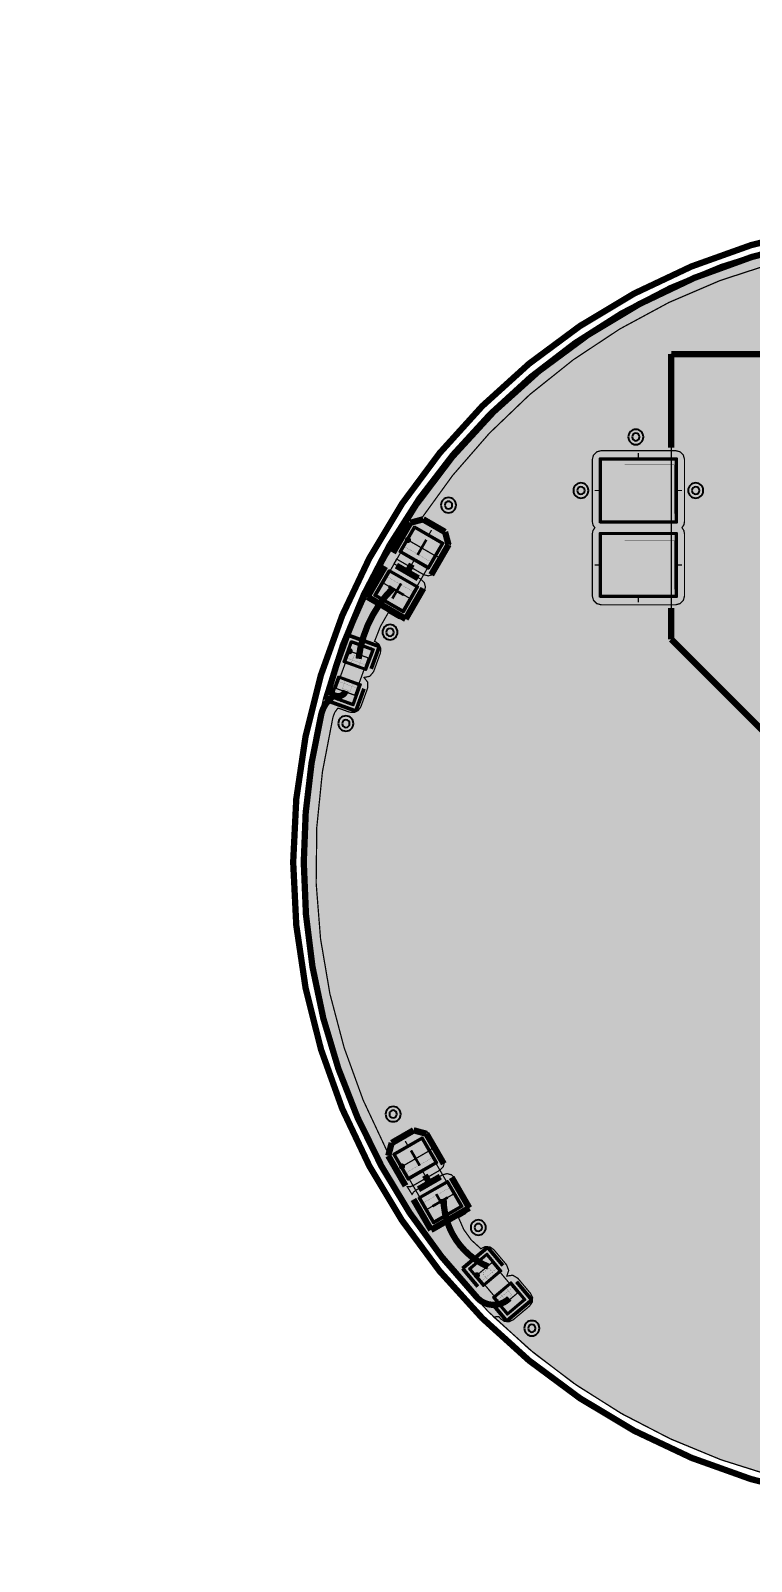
# Model space of a CAD drawing. Header units: millimetres. Extents: x -36.6 to 45.6, y -33 to 33.7.
# Drawn here: x -36.6 to -7.5, y -28.1 to 33.7 of the extents above; entities that cross this region are included whole.
import ezdxf

# ---------------------------------------------------------------- set-up
doc = ezdxf.new("R2010")
doc.units = ezdxf.units.MM
doc.header["$MEASUREMENT"] = 0
for name, color, linetype, true_color in [('Board-Outline-Layer', 7, 'Continuous', 0xff00ff), ('Bottom-Layer', 7, 'Continuous', 0x0000ff), ('Component-Marking-Layer', 7, 'Continuous', 0x66ffcc), ('Component-Shape-Layer', 7, 'Continuous', 0x00cccc), ('Document-Layer', 7, 'Continuous', 0xffffff), ('Hole-Layer', 7, 'Continuous', 0x222222), ('Multi-Layer', 7, 'Continuous', 0xc0c0c0), ('Pin-Soldering-Layer', 7, 'Continuous', 0xcc9999), ('Top-Layer', 7, 'Continuous', 0xff0000), ('Top-Paste-Mask-Layer', 7, 'Continuous', 0x808080), ('Top-Silkscreen-Layer', 7, 'Continuous', 0xffcc00), ('Top-Solder-Mask-Layer', 7, 'Continuous', 0x800080)]:
    doc.layers.add(name, color=color, linetype=linetype, true_color=true_color)

msp = doc.modelspace()

# ---------------------------------------------------------------- hatches: boundary and pattern name
at = {"layer": 'Bottom-Layer'}
msp.add_hatch(color=256, dxfattribs=at).paths.add_polyline_path([(-25.642, 0.127), (-25.544, 2.362), (-25.252, 4.58), (-24.768, 6.764), (-24.096, 8.897), (-23.239, 10.964), (-22.207, 12.948), (-21.005, 14.835), (-19.643, 16.609), (-18.132, 18.259), (-16.482, 19.77), (-14.708, 21.132), (-12.821, 22.334), (-10.837, 23.366), (-8.77, 24.223), (-6.637, 24.895), (-4.453, 25.379), (-2.235, 25.671), (0, 25.769), (2.235, 25.671), (4.453, 25.379), (6.637, 24.895), (8.77, 24.223), (10.837, 23.366), (12.821, 22.334), (14.708, 21.132), (16.482, 19.77), (18.132, 18.259), (19.643, 16.609), (21.005, 14.835), (22.207, 12.948), (23.239, 10.964), (24.096, 8.897), (24.768, 6.764), (25.252, 4.58), (25.544, 2.362), (25.642, 0.127), (25.544, -2.108), (25.252, -4.326), (24.768, -6.51), (24.096, -8.643), (23.239, -10.71), (22.207, -12.694), (21.005, -14.581), (19.643, -16.355), (18.132, -18.005), (16.482, -19.516), (14.708, -20.878), (12.821, -22.08), (10.837, -23.112), (8.77, -23.969), (6.637, -24.641), (4.453, -25.125), (2.235, -25.417), (0, -25.515), (-2.235, -25.417), (-4.453, -25.125), (-6.637, -24.641), (-8.77, -23.969), (-10.837, -23.112), (-12.821, -22.08), (-14.708, -20.878), (-16.482, -19.516), (-18.132, -18.005), (-19.643, -16.355), (-21.005, -14.581), (-22.207, -12.694), (-23.239, -10.71), (-24.096, -8.643), (-24.768, -6.51), (-25.252, -4.326), (-25.544, -2.108)])
at = {"layer": 'Component-Marking-Layer'}
for points in [[(-21.437, 13.117, 1), (-21.318, 13.117, 1)], [(-21.437, 13.117, 1), (-21.318, 13.117, 1)], [(-23.784, 8.636, 1), (-23.664, 8.636, 1)], [(-23.784, 8.636, 1), (-23.664, 8.636, 1)], [(-21.675, -12.147, 1), (-21.556, -12.147, 1)], [(-21.675, -12.147, 1), (-21.556, -12.147, 1)], [(-18.661, -16.535, 1), (-18.541, -16.535, 1)], [(-18.661, -16.535, 1), (-18.541, -16.535, 1)]]:
    msp.add_hatch(color=256, dxfattribs=at).paths.add_polyline_path(points)
at = {"layer": 'Document-Layer'}
for points in [[(-20.68, 13.149), (-20.593, 13.099), (-20.943, 12.493), (-21.03, 12.543)], [(-20.68, 13.149), (-20.593, 13.099), (-20.943, 12.493), (-21.03, 12.543)], [(-22.175, 11.206), (-22.125, 11.293), (-21.519, 10.943), (-21.569, 10.856)], [(-22.175, 11.206), (-22.125, 11.293), (-21.519, 10.943), (-21.569, 10.856)], [(-21.696, 11.389), (-21.609, 11.339), (-21.959, 10.733), (-22.046, 10.783)], [(-21.696, 11.389), (-21.609, 11.339), (-21.959, 10.733), (-22.046, 10.783)], [(-21.295, -11.526), (-21.208, -11.476), (-20.858, -12.083), (-20.945, -12.133)], [(-21.295, -11.526), (-21.208, -11.476), (-20.858, -12.083), (-20.945, -12.133)], [(-20.36, -13.792), (-20.41, -13.706), (-19.804, -13.356), (-19.754, -13.442)], [(-20.36, -13.792), (-20.41, -13.706), (-19.804, -13.356), (-19.754, -13.442)], [(-20.279, -13.286), (-20.192, -13.236), (-19.842, -13.842), (-19.929, -13.892)], [(-20.279, -13.286), (-20.192, -13.236), (-19.842, -13.842), (-19.929, -13.892)]]:
    msp.add_hatch(color=256, dxfattribs=at).paths.add_polyline_path(points)
at = {"layer": 'Pin-Soldering-Layer'}
for points in [[(-10.646, 14.177), (-12.646, 14.177), (-12.646, 16.147), (-10.646, 16.147)], [(-10.646, 14.177), (-12.646, 14.177), (-12.646, 16.147), (-10.646, 16.147)], [(-20.295, 12.492), (-20.445, 12.232), (-21.527, 12.857), (-21.377, 13.117)], [(-20.295, 12.492), (-20.445, 12.232), (-21.527, 12.857), (-21.377, 13.117)], [(-10.646, 11.127), (-12.646, 11.127), (-12.646, 13.097), (-10.646, 13.097)], [(-10.646, 11.127), (-12.646, 11.127), (-12.646, 13.097), (-10.646, 13.097)], [(-21.145, 11.019), (-21.295, 10.76), (-22.377, 11.385), (-22.227, 11.644)], [(-21.145, 11.019), (-21.295, 10.76), (-22.377, 11.385), (-22.227, 11.644)], [(-23.724, 8.636), (-22.973, 8.362), (-23.075, 8.08), (-23.827, 8.354)], [(-23.724, 8.636), (-22.973, 8.362), (-23.075, 8.08), (-23.827, 8.354)], [(-24.272, 7.132), (-23.52, 6.858), (-23.417, 7.14), (-24.169, 7.414)], [(-24.272, 7.132), (-23.52, 6.858), (-23.417, 7.14), (-24.169, 7.414)], [(-20.533, -11.522), (-20.383, -11.781), (-21.465, -12.406), (-21.615, -12.147)], [(-20.533, -11.522), (-20.383, -11.781), (-21.465, -12.406), (-21.615, -12.147)], [(-19.683, -12.994), (-19.533, -13.254), (-20.615, -13.879), (-20.765, -13.619)], [(-19.683, -12.994), (-19.533, -13.254), (-20.615, -13.879), (-20.765, -13.619)], [(-18.601, -16.535), (-17.988, -16.021), (-17.795, -16.251), (-18.408, -16.765)], [(-18.601, -16.535), (-17.988, -16.021), (-17.795, -16.251), (-18.408, -16.765)], [(-17.572, -17.761), (-16.959, -17.247), (-17.152, -17.017), (-17.765, -17.531)], [(-17.572, -17.761), (-16.959, -17.247), (-17.152, -17.017), (-17.765, -17.531)]]:
    msp.add_hatch(color=256, dxfattribs=at).paths.add_polyline_path(points)
at = {"layer": 'Top-Layer'}
for points in [[(2.839, -25.357), (0.948, -25.497), (-0.948, -25.497), (-2.839, -25.357), (-2.695, -25.225), (-2.642, -25.037), (-2.642, -24.337), (-2.69, -24.158), (-2.821, -24.027), (-3, -23.979), (-4.2, -23.979), (-4.379, -24.027), (-4.51, -24.158), (-4.558, -24.337), (-4.558, -25.037), (-4.556, -25.073), (-4.551, -25.108), (-6.679, -24.63), (-8.758, -23.973), (-10.775, -23.141), (-12.713, -22.142), (-14.559, -20.981), (-16.3, -19.667), (-17.923, -18.21), (-17.82, -18.206), (-17.718, -18.195), (-17.642, -18.285), (-17.49, -18.391), (-17.305, -18.407), (-17.137, -18.329), (-16.475, -17.774), (-16.369, -17.622), (-16.353, -17.437), (-16.431, -17.269), (-16.95, -16.651), (-17.155, -16.53), (-17.391, -16.565), (-17.316, -16.338), (-17.4, -16.115), (-17.918, -15.497), (-18.07, -15.391), (-18.255, -15.375), (-18.423, -15.453), (-18.434, -15.463), (-18.822, -15.111), (-19.127, -14.687), (-19.337, -14.208), (-19.071, -14.054), (-18.94, -13.923), (-18.892, -13.744), (-18.94, -13.565), (-19.49, -12.612), (-19.621, -12.481), (-19.8, -12.433), (-19.979, -12.481), (-21.061, -13.106), (-21.149, -13.177), (-21.21, -13.272), (-21.307, -13.118), (-21.402, -12.963), (-21.282, -12.961), (-21.169, -12.919), (-20.087, -12.294), (-19.956, -12.163), (-19.908, -11.984), (-19.956, -11.805), (-20.506, -10.852), (-20.637, -10.721), (-20.816, -10.673), (-20.995, -10.721), (-22.077, -11.346), (-22.164, -11.417), (-22.225, -11.51), (-23.179, -9.472), (-23.946, -7.357), (-24.52, -5.182), (-24.897, -2.964), (-25.074, -0.721), (-25.049, 1.529), (-24.822, 3.768), (-24.396, 5.977), (-24.323, 6.167), (-24.204, 6.332), (-24.185, 6.332), (-24.165, 6.333), (-23.734, 6.176), (-23.549, 6.16), (-23.381, 6.238), (-23.275, 6.39), (-22.999, 7.148), (-22.997, 7.386), (-23.145, 7.573), (-22.912, 7.622), (-22.76, 7.806), (-22.484, 8.564), (-22.468, 8.748), (-22.546, 8.916), (-22.698, 9.023), (-22.72, 9.031), (-22.484, 9.633), (-22.163, 10.194), (-21.757, 9.959), (-21.578, 9.911), (-21.399, 9.959), (-21.268, 10.09), (-20.718, 11.043), (-20.67, 11.222), (-20.718, 11.401), (-20.849, 11.532), (-21.931, 12.157), (-21.934, 12.159), (-21.937, 12.161), (-21.925, 12.183), (-21.913, 12.205), (-21.873, 12.277), (-21.833, 12.35), (-21.828, 12.347), (-21.823, 12.344), (-20.741, 11.719), (-20.562, 11.671), (-20.383, 11.719), (-20.252, 11.85), (-19.702, 12.803), (-19.654, 12.982), (-19.702, 13.161), (-19.833, 13.292), (-20.89, 13.903), (-19.572, 15.724), (-18.095, 17.421), (-16.472, 18.978), (-14.716, 20.383), (-12.841, 21.625), (-10.862, 22.694), (-8.795, 23.581), (-6.657, 24.279), (-4.465, 24.783), (-2.237, 25.088), (0.01, 25.192), (2.257, 25.094), (4.486, 24.796), (6.5, 24.346), (8.471, 23.733), (10.384, 22.959), (12.227, 22.029), (13.987, 20.951), (15.652, 19.732), (17.211, 18.38), (18.654, 16.903), (19.937, 15.356), (21.092, 13.711), (21.001, 13.698), (20.915, 13.663), (19.833, 13.038), (19.702, 12.907), (19.654, 12.728), (19.702, 12.549), (20.252, 11.596), (20.383, 11.465), (20.562, 11.417), (20.741, 11.465), (21.823, 12.09), (21.907, 12.157), (21.967, 12.245), (22.048, 12.098), (22.127, 11.951), (22.026, 11.941), (21.931, 11.903), (20.849, 11.278), (20.718, 11.147), (20.67, 10.968), (20.718, 10.789), (21.268, 9.836), (21.399, 9.705), (21.578, 9.657), (21.757, 9.705), (22.342, 10.043), (22.696, 9.502), (22.921, 8.896), (22.571, 8.769), (22.419, 8.662), (22.341, 8.494), (22.357, 8.31), (22.633, 7.552), (22.785, 7.368), (23.018, 7.319), (22.87, 7.132), (22.872, 6.894), (23.148, 6.136), (23.254, 5.984), (23.422, 5.906), (23.607, 5.922), (24.265, 6.161), (24.563, 5.038), (24.802, 3.901), (25.011, 2.094), (25.087, 0.276), (25.032, -1.542), (24.846, -3.352), (24.528, -5.143), (24.082, -6.906), (23.719, -7.937), (23.305, -8.949), (22.725, -10.23), (22.113, -11.497), (22.096, -11.484), (22.077, -11.473), (20.995, -10.848), (20.816, -10.8), (20.637, -10.848), (20.506, -10.979), (19.956, -11.932), (19.908, -12.111), (19.956, -12.29), (20.087, -12.421), (21.169, -13.046), (21.227, -13.073), (21.288, -13.089), (21.224, -13.203), (21.159, -13.316), (21.114, -13.27), (21.061, -13.233), (19.979, -12.608), (19.8, -12.56), (19.621, -12.608), (19.489, -12.739), (18.939, -13.692), (18.892, -13.871), (18.939, -14.05), (19.071, -14.181), (19.446, -14.397), (19.224, -14.752), (18.979, -15.092), (18.804, -14.945), (18.636, -14.867), (18.451, -14.883), (18.299, -14.989), (17.781, -15.607), (17.697, -15.83), (17.772, -16.057), (17.536, -16.022), (17.331, -16.143), (16.894, -16.664), (14.173, -17.292), (11.425, -17.79), (8.656, -18.158), (5.873, -18.394), (3.083, -18.498), (3.027, -18.379), (2.932, -18.288), (3.051, -18.159), (3.094, -17.988), (3.094, -17.188), (3.046, -17.009), (2.915, -16.878), (2.736, -16.83), (1.836, -16.83), (1.657, -16.878), (1.526, -17.009), (1.478, -17.188), (1.478, -17.988), (1.521, -18.159), (1.64, -18.288), (1.521, -18.417), (1.478, -18.588), (1.478, -19.388), (1.559, -19.615), (1.765, -19.739), (1.765, -20.218), (1.638, -20.349), (1.592, -20.525), (1.592, -22.049), (1.64, -22.228), (1.771, -22.359), (1.95, -22.407), (2.55, -22.407), (2.596, -22.404), (2.642, -22.395), (2.642, -22.737), (2.69, -22.916), (2.821, -23.047), (3, -23.095), (4.2, -23.095), (4.379, -23.047), (4.51, -22.916), (4.558, -22.737), (4.558, -22.037), (4.51, -21.858), (4.379, -21.727), (4.2, -21.679), (3, -21.679), (2.954, -21.682), (2.908, -21.691), (2.908, -20.525), (2.862, -20.349), (2.736, -20.219), (2.736, -19.746), (2.959, -19.668), (3.085, -19.468), (5.944, -19.361), (8.794, -19.119), (11.63, -18.74), (14.444, -18.226), (17.23, -17.579), (17.518, -17.821), (17.686, -17.899), (17.871, -17.883), (18.023, -17.777), (18.36, -17.375), (18.625, -17.308), (18.884, -17.22), (17.415, -18.694), (15.832, -20.044), (14.144, -21.261), (12.363, -22.338), (10.501, -23.266), (8.57, -24.04), (6.582, -24.656), (4.551, -25.108), (4.556, -25.073), (4.558, -25.037), (4.558, -24.337), (4.51, -24.158), (4.379, -24.027), (4.2, -23.979), (3, -23.979), (2.821, -24.027), (2.69, -24.158), (2.642, -24.337), (2.642, -25.037), (2.695, -25.225)], [(-13.947, 13.362), (-13.947, 10.862), (-13.899, 10.683), (-13.768, 10.552), (-13.589, 10.504), (-10.589, 10.504), (-10.41, 10.552), (-10.279, 10.683), (-10.231, 10.862), (-10.231, 13.362), (-10.257, 13.497), (-10.333, 13.612), (-10.257, 13.727), (-10.231, 13.862), (-10.231, 16.362), (-10.279, 16.541), (-10.41, 16.672), (-10.589, 16.72), (-13.589, 16.72), (-13.768, 16.672), (-13.899, 16.541), (-13.947, 16.362), (-13.947, 13.862), (-13.921, 13.727), (-13.845, 13.612), (-13.921, 13.497)], [(-13.589, 13.862), (-13.589, 16.362), (-10.589, 16.362), (-10.589, 13.862)], [(-21.094, 13.607), (-20.012, 12.982), (-20.562, 12.029), (-21.644, 12.654)], [(-13.589, 10.862), (-13.589, 13.362), (-10.589, 13.362), (-10.589, 10.862)], [(-22.11, 11.847), (-21.028, 11.222), (-21.578, 10.269), (-22.66, 10.894)], [(-23.632, 8.982), (-22.821, 8.686), (-23.096, 7.928), (-23.908, 8.224)], [(-24.148, 7.566), (-23.336, 7.27), (-23.612, 6.512), (-24.424, 6.808)], [(-21.898, -11.656), (-20.816, -11.031), (-20.266, -11.984), (-21.348, -12.609)], [(-20.882, -13.416), (-19.8, -12.791), (-19.25, -13.744), (-20.332, -14.369)], [(-18.854, -16.283), (-18.193, -15.727), (-17.674, -16.345), (-18.336, -16.901)], [(-17.886, -17.437), (-17.224, -16.882), (-16.706, -17.499), (-17.368, -18.055)]]:
    msp.add_hatch(color=256, dxfattribs=at).paths.add_polyline_path(points)
at = {"layer": 'Top-Paste-Mask-Layer'}
for points in [[(-21.094, 13.607), (-20.012, 12.982), (-20.562, 12.029), (-21.644, 12.654)], [(-22.11, 11.847), (-21.028, 11.222), (-21.578, 10.269), (-22.66, 10.894)], [(-23.636, 9.024), (-23.91, 8.272), (-23.88, 8.208), (-23.666, 8.13), (-23.539, 8.478), (-23.229, 8.365), (-23.356, 8.017), (-23.128, 7.934), (-23.064, 7.964), (-22.79, 8.716), (-22.82, 8.78), (-23.572, 9.054)], [(-23.636, 9.024), (-23.91, 8.272), (-23.88, 8.208), (-23.666, 8.13), (-23.539, 8.478), (-23.229, 8.365), (-23.356, 8.017), (-23.128, 7.934), (-23.064, 7.964), (-22.79, 8.716), (-22.82, 8.78), (-23.572, 9.054)], [(-23.608, 6.47), (-23.334, 7.222), (-23.364, 7.286), (-23.578, 7.364), (-23.705, 7.016), (-24.015, 7.129), (-23.889, 7.477), (-24.116, 7.56), (-24.18, 7.53), (-24.454, 6.778), (-24.424, 6.714), (-23.672, 6.44)], [(-23.608, 6.47), (-23.334, 7.222), (-23.364, 7.286), (-23.578, 7.364), (-23.705, 7.016), (-24.015, 7.129), (-23.889, 7.477), (-24.116, 7.56), (-24.18, 7.53), (-24.454, 6.778), (-24.424, 6.714), (-23.672, 6.44)], [(-21.898, -11.656), (-20.816, -11.031), (-20.266, -11.984), (-21.348, -12.609)], [(-20.882, -13.416), (-19.8, -12.791), (-19.25, -13.744), (-20.332, -14.369)], [(-18.893, -16.265), (-18.379, -16.878), (-18.308, -16.884), (-18.134, -16.737), (-18.371, -16.454), (-18.119, -16.242), (-17.881, -16.525), (-17.695, -16.37), (-17.689, -16.299), (-18.203, -15.686), (-18.274, -15.68), (-18.887, -16.194)], [(-18.893, -16.265), (-18.379, -16.878), (-18.308, -16.884), (-18.134, -16.737), (-18.371, -16.454), (-18.119, -16.242), (-17.881, -16.525), (-17.695, -16.37), (-17.689, -16.299), (-18.203, -15.686), (-18.274, -15.68), (-18.887, -16.194)], [(-16.667, -17.517), (-17.181, -16.904), (-17.252, -16.898), (-17.427, -17.045), (-17.189, -17.328), (-17.441, -17.54), (-17.679, -17.257), (-17.865, -17.412), (-17.871, -17.483), (-17.357, -18.096), (-17.286, -18.102), (-16.673, -17.588)], [(-16.667, -17.517), (-17.181, -16.904), (-17.252, -16.898), (-17.427, -17.045), (-17.189, -17.328), (-17.441, -17.54), (-17.679, -17.257), (-17.865, -17.412), (-17.871, -17.483), (-17.357, -18.096), (-17.286, -18.102), (-16.673, -17.588)]]:
    msp.add_hatch(color=256, dxfattribs=at).paths.add_polyline_path(points)
at = {"layer": 'Top-Solder-Mask-Layer'}
for points in [[(-13.639, 13.812), (-13.639, 16.412), (-10.539, 16.412), (-10.539, 13.812)], [(-21.113, 13.676), (-19.942, 13), (-20.543, 11.96), (-21.714, 12.636)], [(-13.639, 10.812), (-13.639, 13.412), (-10.539, 13.412), (-10.539, 10.812)], [(-22.129, 11.916), (-20.958, 11.241), (-21.559, 10.2), (-22.73, 10.876)], [(-23.663, 9.047), (-22.755, 8.716), (-23.066, 7.863), (-23.973, 8.193)], [(-24.178, 7.631), (-23.271, 7.301), (-23.581, 6.447), (-24.489, 6.778)], [(-21.968, -11.638), (-20.797, -10.962), (-20.196, -12.003), (-21.367, -12.678)], [(-20.952, -13.398), (-19.781, -12.722), (-19.18, -13.762), (-20.351, -14.438)], [(-18.926, -16.276), (-18.186, -15.656), (-17.603, -16.351), (-18.342, -16.972)], [(-17.957, -17.431), (-17.218, -16.81), (-16.634, -17.506), (-17.374, -18.126)]]:
    msp.add_hatch(color=256, dxfattribs=at).paths.add_polyline_path(points)

# ---------------------------------------------------------------- linework, layer by layer
at = {"layer": 'Board-Outline-Layer', "const_width": 0.254}
msp.add_lwpolyline([(-26, 0.127, 1), (26, 0.127, 1)], format="xyb", close=True, dxfattribs=at)
at = {"layer": 'Bottom-Layer', "const_width": 0.00508}
msp.add_lwpolyline([(-36.576, -27.178), (-36.576, 33.655), (34.925, 33.655), (34.925, -27.178)], close=True, dxfattribs=at)
at = {"layer": 'Bottom-Layer', "const_width": 0.0508}
msp.add_lwpolyline([(-6.637, -24.641), (-8.77, -23.969), (-10.837, -23.112), (-12.821, -22.08), (-14.708, -20.878), (-16.482, -19.516), (-18.132, -18.005), (-19.643, -16.355), (-21.005, -14.581), (-22.207, -12.694), (-23.239, -10.71), (-24.096, -8.643), (-24.768, -6.51), (-25.252, -4.326), (-25.544, -2.108), (-25.642, 0.127), (-25.544, 2.362), (-25.252, 4.58), (-24.768, 6.764), (-24.096, 8.897), (-23.239, 10.964), (-22.207, 12.948), (-21.005, 14.835), (-19.643, 16.609), (-18.132, 18.259), (-16.482, 19.77), (-14.708, 21.132), (-12.821, 22.334), (-10.837, 23.366), (-8.77, 24.223), (-6.637, 24.895)], dxfattribs=at)
at = {"layer": 'Component-Marking-Layer', "const_width": 0.129}
for points in [[(-21.437, 13.117, 1), (-21.318, 13.117), (-21.318, 13.117, 1), (-21.437, 13.117)], [(-21.437, 13.117, 1), (-21.318, 13.117), (-21.318, 13.117, 1), (-21.437, 13.117)], [(-23.784, 8.636, 1), (-23.664, 8.636), (-23.664, 8.636, 1), (-23.784, 8.636)], [(-23.784, 8.636, 1), (-23.664, 8.636), (-23.664, 8.636, 1), (-23.784, 8.636)], [(-21.675, -12.147, 1), (-21.556, -12.147), (-21.556, -12.147, 1), (-21.675, -12.147)], [(-21.675, -12.147, 1), (-21.556, -12.147), (-21.556, -12.147, 1), (-21.675, -12.147)], [(-18.661, -16.535, 1), (-18.541, -16.535), (-18.541, -16.535, 1), (-18.661, -16.535)], [(-18.661, -16.535, 1), (-18.541, -16.535), (-18.541, -16.535, 1), (-18.661, -16.535)]]:
    msp.add_lwpolyline(points, format="xyb", dxfattribs=at)
at = {"layer": 'Component-Shape-Layer', "const_width": 0.0508}
for points in [[(-10.764, 9.112), (-10.764, 20.612), (10.586, 20.612), (10.586, 9.112), (6.911, 5.312), (-7.089, 5.312)], [(-10.764, 9.112), (-10.764, 20.612), (10.586, 20.612), (10.586, 9.112), (6.911, 5.312), (-7.089, 5.312)], [(-21.377, 13.117), (-20.295, 12.492), (-21.295, 10.76), (-22.377, 11.385)], [(-21.377, 13.117), (-20.295, 12.492), (-21.295, 10.76), (-22.377, 11.385)], [(-23.724, 8.636), (-22.973, 8.362), (-23.52, 6.858), (-24.272, 7.132)], [(-23.724, 8.636), (-22.973, 8.362), (-23.52, 6.858), (-24.272, 7.132)], [(-21.615, -12.147), (-20.533, -11.522), (-19.533, -13.254), (-20.615, -13.879)], [(-21.615, -12.147), (-20.533, -11.522), (-19.533, -13.254), (-20.615, -13.879)], [(-18.601, -16.535), (-17.988, -16.021), (-16.959, -17.247), (-17.572, -17.761)], [(-18.601, -16.535), (-17.988, -16.021), (-16.959, -17.247), (-17.572, -17.761)]]:
    msp.add_lwpolyline(points, close=True, dxfattribs=at)
at = {"layer": 'Document-Layer', "const_width": 0.00508}
for points in [[(-20.68, 13.149), (-20.593, 13.099), (-20.943, 12.493), (-21.03, 12.543)], [(-20.68, 13.149), (-20.593, 13.099), (-20.943, 12.493), (-21.03, 12.543)], [(-22.175, 11.206), (-22.125, 11.293), (-21.519, 10.943), (-21.569, 10.856)], [(-22.175, 11.206), (-22.125, 11.293), (-21.519, 10.943), (-21.569, 10.856)], [(-21.696, 11.389), (-21.609, 11.339), (-21.959, 10.733), (-22.046, 10.783)], [(-21.696, 11.389), (-21.609, 11.339), (-21.959, 10.733), (-22.046, 10.783)], [(-21.295, -11.526), (-21.208, -11.476), (-20.858, -12.083), (-20.945, -12.133)], [(-21.295, -11.526), (-21.208, -11.476), (-20.858, -12.083), (-20.945, -12.133)], [(-20.36, -13.792), (-20.41, -13.706), (-19.804, -13.356), (-19.754, -13.442)], [(-20.36, -13.792), (-20.41, -13.706), (-19.804, -13.356), (-19.754, -13.442)], [(-20.279, -13.286), (-20.192, -13.236), (-19.842, -13.842), (-19.929, -13.892)], [(-20.279, -13.286), (-20.192, -13.236), (-19.842, -13.842), (-19.929, -13.892)]]:
    msp.add_lwpolyline(points, close=True, dxfattribs=at)
at = {"layer": 'Hole-Layer'}
for points in [[(-12.345, 17.272, 1), (-12.04, 17.272), (-12.04, 17.272, 1), (-12.345, 17.272)], [(-14.559, 15.113, 1), (-14.254, 15.113), (-14.254, 15.113, 1), (-14.559, 15.113)], [(-9.932, 15.113, 1), (-9.627, 15.113), (-9.627, 15.113, 1), (-9.932, 15.113)]]:
    msp.add_lwpolyline(points, format="xyb", dxfattribs=at)
for points in [[(-19.893, 14.523, 1), (-19.588, 14.523, 1)], [(-22.251, 9.398, 1), (-21.946, 9.398, 1)], [(-24.029, 5.715, 1), (-23.724, 5.715, 1)], [(-22.124, -10.033, 1), (-21.819, -10.033, 1)], [(-18.695, -14.605, 1), (-18.39, -14.605, 1)], [(-16.536, -18.669, 1), (-16.231, -18.669, 1)]]:
    msp.add_lwpolyline(points, format="xyb", close=True, dxfattribs=at)
at = {"layer": 'Multi-Layer'}
for points in [[(-12.497, 17.272, 1), (-11.887, 17.272), (-11.887, 17.272, 1), (-12.497, 17.272)], [(-20.046, 14.523, 1), (-19.436, 14.523), (-19.436, 14.523, 1), (-20.046, 14.523)], [(-14.711, 15.113, 1), (-14.101, 15.113), (-14.101, 15.113, 1), (-14.711, 15.113)], [(-10.084, 15.113, 1), (-9.474, 15.113), (-9.474, 15.113, 1), (-10.084, 15.113)], [(-22.403, 9.398, 1), (-21.793, 9.398), (-21.793, 9.398, 1), (-22.403, 9.398)], [(-24.181, 5.715, 1), (-23.571, 5.715), (-23.571, 5.715, 1), (-24.181, 5.715)], [(-22.276, -10.033, 1), (-21.666, -10.033), (-21.666, -10.033, 1), (-22.276, -10.033)], [(-18.847, -14.605, 1), (-18.237, -14.605), (-18.237, -14.605, 1), (-18.847, -14.605)], [(-16.688, -18.669, 1), (-16.078, -18.669), (-16.078, -18.669, 1), (-16.688, -18.669)]]:
    msp.add_lwpolyline(points, format="xyb", dxfattribs=at)
at = {"layer": 'Pin-Soldering-Layer', "const_width": 0.00508}
for points in [[(-10.646, 14.177), (-12.646, 14.177), (-12.646, 16.147), (-10.646, 16.147)], [(-10.646, 14.177), (-12.646, 14.177), (-12.646, 16.147), (-10.646, 16.147)], [(-20.295, 12.492), (-20.445, 12.232), (-21.527, 12.857), (-21.377, 13.117)], [(-20.295, 12.492), (-20.445, 12.232), (-21.527, 12.857), (-21.377, 13.117)], [(-10.646, 11.127), (-12.646, 11.127), (-12.646, 13.097), (-10.646, 13.097)], [(-10.646, 11.127), (-12.646, 11.127), (-12.646, 13.097), (-10.646, 13.097)], [(-21.145, 11.019), (-21.295, 10.76), (-22.377, 11.385), (-22.227, 11.644)], [(-21.145, 11.019), (-21.295, 10.76), (-22.377, 11.385), (-22.227, 11.644)], [(-23.724, 8.636), (-22.973, 8.362), (-23.075, 8.08), (-23.827, 8.354)], [(-23.724, 8.636), (-22.973, 8.362), (-23.075, 8.08), (-23.827, 8.354)], [(-24.272, 7.132), (-23.52, 6.858), (-23.417, 7.14), (-24.169, 7.414)], [(-24.272, 7.132), (-23.52, 6.858), (-23.417, 7.14), (-24.169, 7.414)], [(-20.533, -11.522), (-20.383, -11.781), (-21.465, -12.406), (-21.615, -12.147)], [(-20.533, -11.522), (-20.383, -11.781), (-21.465, -12.406), (-21.615, -12.147)], [(-19.683, -12.994), (-19.533, -13.254), (-20.615, -13.879), (-20.765, -13.619)], [(-19.683, -12.994), (-19.533, -13.254), (-20.615, -13.879), (-20.765, -13.619)], [(-18.601, -16.535), (-17.988, -16.021), (-17.795, -16.251), (-18.408, -16.765)], [(-18.601, -16.535), (-17.988, -16.021), (-17.795, -16.251), (-18.408, -16.765)], [(-17.572, -17.761), (-16.959, -17.247), (-17.152, -17.017), (-17.765, -17.531)], [(-17.572, -17.761), (-16.959, -17.247), (-17.152, -17.017), (-17.765, -17.531)]]:
    msp.add_lwpolyline(points, close=True, dxfattribs=at)
at = {"layer": 'Top-Layer'}
for points, const_width in [([(-29.972, -28.067), (-29.972, 30.226), (34.417, 30.226), (34.417, -28.067)], 0.00508), ([(-13.947, 13.362), (-13.947, 10.862), (-13.899, 10.683), (-13.768, 10.552), (-13.589, 10.504), (-10.589, 10.504), (-10.41, 10.552), (-10.279, 10.683), (-10.231, 10.862), (-10.231, 13.362), (-10.257, 13.497), (-10.333, 13.612), (-10.257, 13.727), (-10.231, 13.862), (-10.231, 16.362), (-10.279, 16.541), (-10.41, 16.672), (-10.589, 16.72), (-13.589, 16.72), (-13.768, 16.672), (-13.899, 16.541), (-13.947, 16.362), (-13.947, 13.862), (-13.921, 13.727), (-13.845, 13.612), (-13.921, 13.497)], 0.0508)]:
    msp.add_lwpolyline(points, close=True, dxfattribs=dict(at, const_width=const_width))
at = {"layer": 'Top-Layer', "const_width": 0.254}
for points in [[(4.572, 25.273, 0.322), (-22.338, 12.439)], [(-22.338, 12.439, 0.026), (-23.622, 9.779)], [(-21.971, 11.185, 0.167), (-23.364, 8.328)], [(-23.622, 9.779, 0.03), (-24.511, 7.239)], [(-24.337, 6.851, 0.189), (-24.868, 6.09)], [(-24.511, 7.239, 0.364), (-24.337, 6.851)], [(-24.337, 6.851, 0.448), (-23.88, 7.039)], [(-24.868, 6.09, 0.059), (-25.573, 0.127)], [(-25.573, 0.127, 0.104), (-23.406, -10.175)], [(-23.406, -10.175, 0.086), (-18.581, -17.443)], [(-19.939, -13.453, 0.3), (-18.137, -16.187)], [(-18.581, -17.443, 0.419), (-17.296, -17.468)]]:
    msp.add_lwpolyline(points, format="xyb", dxfattribs=at)
at = {"layer": 'Top-Layer', "const_width": 0.0508}
for points in [[(-6.679, -24.63), (-8.758, -23.973), (-10.775, -23.141), (-12.713, -22.142), (-14.559, -20.981), (-16.3, -19.667), (-17.923, -18.21), (-17.82, -18.206), (-17.718, -18.195), (-17.642, -18.285), (-17.49, -18.391), (-17.305, -18.407), (-17.137, -18.329), (-16.475, -17.774), (-16.369, -17.622), (-16.353, -17.437), (-16.431, -17.269), (-16.95, -16.651), (-17.155, -16.53), (-17.391, -16.565), (-17.316, -16.338), (-17.4, -16.115), (-17.918, -15.497), (-18.07, -15.391), (-18.255, -15.375), (-18.423, -15.453), (-18.434, -15.463), (-18.822, -15.111), (-19.127, -14.687), (-19.337, -14.208), (-19.071, -14.054), (-18.94, -13.923), (-18.892, -13.744), (-18.94, -13.565), (-19.49, -12.612), (-19.621, -12.481), (-19.8, -12.433), (-19.979, -12.481), (-21.061, -13.106), (-21.149, -13.177), (-21.21, -13.272), (-21.307, -13.118), (-21.402, -12.963), (-21.282, -12.961), (-21.169, -12.919), (-20.087, -12.294), (-19.956, -12.163), (-19.908, -11.984), (-19.956, -11.805), (-20.506, -10.852), (-20.637, -10.721), (-20.816, -10.673), (-20.995, -10.721), (-22.077, -11.346), (-22.164, -11.417), (-22.225, -11.51), (-23.179, -9.472), (-23.946, -7.357), (-24.52, -5.182), (-24.897, -2.964), (-25.074, -0.721), (-25.049, 1.529), (-24.822, 3.768), (-24.396, 5.977), (-24.323, 6.167), (-24.204, 6.332), (-24.185, 6.332), (-24.165, 6.333), (-23.734, 6.176), (-23.549, 6.16), (-23.381, 6.238), (-23.275, 6.39), (-22.999, 7.148), (-22.997, 7.386), (-23.145, 7.573), (-22.912, 7.622), (-22.76, 7.806), (-22.484, 8.564), (-22.468, 8.748), (-22.546, 8.916), (-22.698, 9.023), (-22.72, 9.031), (-22.484, 9.633), (-22.163, 10.194), (-21.757, 9.959), (-21.578, 9.911), (-21.399, 9.959), (-21.268, 10.09), (-20.718, 11.043), (-20.67, 11.222), (-20.718, 11.401), (-20.849, 11.532), (-21.931, 12.157), (-21.934, 12.159), (-21.937, 12.161), (-21.925, 12.183), (-21.913, 12.205), (-21.873, 12.277), (-21.833, 12.35), (-21.828, 12.347), (-21.823, 12.344), (-20.741, 11.719), (-20.562, 11.671), (-20.383, 11.719), (-20.252, 11.85), (-19.702, 12.803), (-19.654, 12.982), (-19.702, 13.161), (-19.833, 13.292), (-20.89, 13.903), (-19.572, 15.724), (-18.095, 17.421), (-16.472, 18.978), (-14.716, 20.383), (-12.841, 21.625), (-10.862, 22.694), (-8.795, 23.581), (-6.657, 24.279)], [(-12.089, 16.359), (-12.089, 16.619)], [(-13.586, 15.112), (-13.846, 15.112)], [(-10.592, 15.112), (-10.332, 15.112)], [(-20.554, 13.292), (-20.425, 13.516)], [(-21.102, 12.344), (-21.231, 12.119)], [(-20.289, 12.507), (-20.065, 12.377)], [(-13.586, 12.112), (-13.846, 12.112)], [(-10.592, 12.112), (-10.332, 12.112)], [(-12.089, 10.865), (-12.089, 10.605)], [(-21.356, -11.346), (-21.485, -11.122)], [(-20.543, -11.509), (-20.319, -11.379)], [(-20.808, -12.294), (-20.679, -12.519)]]:
    msp.add_lwpolyline(points, dxfattribs=at)
at = {"layer": 'Top-Layer'}
for points in [[(-13.589, 13.862), (-13.589, 16.362), (-10.589, 16.362), (-10.589, 13.862)], [(-21.094, 13.607), (-20.012, 12.982), (-20.562, 12.029), (-21.644, 12.654)], [(-13.589, 10.862), (-13.589, 13.362), (-10.589, 13.362), (-10.589, 10.862)], [(-22.11, 11.847), (-21.028, 11.222), (-21.578, 10.269), (-22.66, 10.894)], [(-23.632, 8.982), (-22.821, 8.686), (-23.096, 7.928), (-23.908, 8.224)], [(-24.148, 7.566), (-23.336, 7.27), (-23.612, 6.512), (-24.424, 6.808)], [(-21.898, -11.656), (-20.816, -11.031), (-20.266, -11.984), (-21.348, -12.609)], [(-20.882, -13.416), (-19.8, -12.791), (-19.25, -13.744), (-20.332, -14.369)], [(-18.854, -16.283), (-18.193, -15.727), (-17.674, -16.345), (-18.336, -16.901)], [(-17.886, -17.437), (-17.224, -16.882), (-16.706, -17.499), (-17.368, -18.055)]]:
    msp.add_lwpolyline(points, close=True, dxfattribs=at)
at = {"layer": 'Top-Paste-Mask-Layer'}
for points in [[(-21.094, 13.607), (-20.012, 12.982), (-20.562, 12.029), (-21.644, 12.654)], [(-22.11, 11.847), (-21.028, 11.222), (-21.578, 10.269), (-22.66, 10.894)], [(-21.898, -11.656), (-20.816, -11.031), (-20.266, -11.984), (-21.348, -12.609)], [(-20.882, -13.416), (-19.8, -12.791), (-19.25, -13.744), (-20.332, -14.369)]]:
    msp.add_lwpolyline(points, close=True, dxfattribs=at)
at = {"layer": 'Top-Paste-Mask-Layer', "const_width": 0.00508}
for points in [[(-23.636, 9.024), (-23.91, 8.272), (-23.88, 8.208), (-23.666, 8.13), (-23.539, 8.478), (-23.229, 8.365), (-23.356, 8.017), (-23.128, 7.934), (-23.064, 7.964), (-22.79, 8.716), (-22.82, 8.78), (-23.572, 9.054)], [(-23.636, 9.024), (-23.91, 8.272), (-23.88, 8.208), (-23.666, 8.13), (-23.539, 8.478), (-23.229, 8.365), (-23.356, 8.017), (-23.128, 7.934), (-23.064, 7.964), (-22.79, 8.716), (-22.82, 8.78), (-23.572, 9.054)], [(-23.608, 6.47), (-23.334, 7.222), (-23.364, 7.286), (-23.578, 7.364), (-23.705, 7.016), (-24.015, 7.129), (-23.889, 7.477), (-24.116, 7.56), (-24.18, 7.53), (-24.454, 6.778), (-24.424, 6.714), (-23.672, 6.44)], [(-23.608, 6.47), (-23.334, 7.222), (-23.364, 7.286), (-23.578, 7.364), (-23.705, 7.016), (-24.015, 7.129), (-23.889, 7.477), (-24.116, 7.56), (-24.18, 7.53), (-24.454, 6.778), (-24.424, 6.714), (-23.672, 6.44)], [(-18.893, -16.265), (-18.379, -16.878), (-18.308, -16.884), (-18.134, -16.737), (-18.371, -16.454), (-18.119, -16.242), (-17.881, -16.525), (-17.695, -16.37), (-17.689, -16.299), (-18.203, -15.686), (-18.274, -15.68), (-18.887, -16.194)], [(-18.893, -16.265), (-18.379, -16.878), (-18.308, -16.884), (-18.134, -16.737), (-18.371, -16.454), (-18.119, -16.242), (-17.881, -16.525), (-17.695, -16.37), (-17.689, -16.299), (-18.203, -15.686), (-18.274, -15.68), (-18.887, -16.194)], [(-16.667, -17.517), (-17.181, -16.904), (-17.252, -16.898), (-17.427, -17.045), (-17.189, -17.328), (-17.441, -17.54), (-17.679, -17.257), (-17.865, -17.412), (-17.871, -17.483), (-17.357, -18.096), (-17.286, -18.102), (-16.673, -17.588)], [(-16.667, -17.517), (-17.181, -16.904), (-17.252, -16.898), (-17.427, -17.045), (-17.189, -17.328), (-17.441, -17.54), (-17.679, -17.257), (-17.865, -17.412), (-17.871, -17.483), (-17.357, -18.096), (-17.286, -18.102), (-16.673, -17.588)]]:
    msp.add_lwpolyline(points, close=True, dxfattribs=at)
at = {"layer": 'Top-Silkscreen-Layer'}
for points, const_width in [([(-10.764, 16.843), (-10.764, 20.612)], 0.254), ([(-10.764, 20.612), (10.586, 20.612)], 0.254), ([(-10.764, 16.843), (-10.764, 20.612)], 0.254), ([(-10.764, 20.612), (10.586, 20.612)], 0.254), ([(-10.764, 16.984), (-10.764, 16.843)], 0.254), ([(-10.764, 16.984), (-10.764, 16.843)], 0.254), ([(-21.979, 12.603), (-21.28, 13.812)], 0.254), ([(-21.979, 12.603), (-21.28, 13.812)], 0.254), ([(-21.28, 13.812), (-20.76, 13.952)], 0.254), ([(-21.28, 13.812), (-20.76, 13.952)], 0.254), ([(-20.76, 13.952), (-19.88, 13.444)], 0.254), ([(-20.76, 13.952), (-19.88, 13.444)], 0.254), ([(-20.439, 11.714), (-19.741, 12.923)], 0.254), ([(-20.439, 11.714), (-19.741, 12.923)], 0.254), ([(-19.88, 13.444), (-19.741, 12.923)], 0.254), ([(-19.88, 13.444), (-19.741, 12.923)], 0.254), ([(-23.006, 10.823), (-22.296, 12.053)], 0.254), ([(-23.006, 10.823), (-22.296, 12.053)], 0.254), ([(-21.84, 12.082), (-20.96, 11.574)], 0.254), ([(-21.84, 12.082), (-20.96, 11.574)], 0.254), ([(-21.399, 11.828), (-21.219, 12.141)], 0.254), ([(-21.399, 11.828), (-21.219, 12.141)], 0.254), ([(-20.757, 11.164), (-21.467, 9.934)], 0.254), ([(-20.757, 11.164), (-21.467, 9.934)], 0.254), ([(-21.467, 9.934), (-23.006, 10.823)], 0.254), ([(-21.467, 9.934), (-23.006, 10.823)], 0.254), ([(-10.765, 10.381), (-10.765, 9.111)], 0.254), ([(-10.765, 10.381), (-10.765, 9.111)], 0.254), ([(-24.097, 8.373), (-23.769, 9.275)], 0.152), ([(-24.097, 8.373), (-23.769, 9.275)], 0.152), ([(-23.769, 9.275), (-22.528, 8.823)], 0.152), ([(-23.769, 9.275), (-22.528, 8.823)], 0.152), ([(-22.528, 8.823), (-22.856, 7.922)], 0.152), ([(-22.528, 8.823), (-22.856, 7.922)], 0.152), ([(-10.765, 9.111), (-6.965, 5.311)], 0.254), ([(-10.765, 9.111), (-6.965, 5.311)], 0.254), ([(-24.389, 7.572), (-24.717, 6.671)], 0.152), ([(-24.389, 7.572), (-24.717, 6.671)], 0.152), ([(-23.475, 6.22), (-23.147, 7.121)], 0.152), ([(-23.475, 6.22), (-23.147, 7.121)], 0.152), ([(-24.717, 6.671), (-23.475, 6.22)], 0.152), ([(-24.717, 6.671), (-23.475, 6.22)], 0.152), ([(-22.169, -11.715), (-22.03, -11.194)], 0.254), ([(-22.169, -11.715), (-22.03, -11.194)], 0.254), ([(-22.03, -11.194), (-21.15, -10.686)], 0.254), ([(-22.03, -11.194), (-21.15, -10.686)], 0.254), ([(-21.15, -10.686), (-20.63, -10.826)], 0.254), ([(-21.15, -10.686), (-20.63, -10.826)], 0.254), ([(-19.931, -12.036), (-20.63, -10.826)], 0.254), ([(-19.931, -12.036), (-20.63, -10.826)], 0.254), ([(-21.471, -12.925), (-22.169, -11.715)], 0.254), ([(-21.471, -12.925), (-22.169, -11.715)], 0.254), ([(-20.951, -13.064), (-20.071, -12.556)], 0.254), ([(-20.951, -13.064), (-20.071, -12.556)], 0.254), ([(-20.51, -12.81), (-20.692, -12.497)], 0.254), ([(-20.51, -12.81), (-20.692, -12.497)], 0.254), ([(-19.614, -12.586), (-18.904, -13.815)], 0.254), ([(-19.614, -12.586), (-18.904, -13.815)], 0.254), ([(-20.444, -14.704), (-21.153, -13.475)], 0.254), ([(-20.444, -14.704), (-21.153, -13.475)], 0.254), ([(-18.904, -13.815), (-20.444, -14.704)], 0.254), ([(-18.904, -13.815), (-20.444, -14.704)], 0.254), ([(-19.176, -16.255), (-18.164, -15.405)], 0.152), ([(-19.176, -16.255), (-18.164, -15.405)], 0.152), ([(-18.164, -15.405), (-17.548, -16.14)], 0.152), ([(-18.164, -15.405), (-17.548, -16.14)], 0.152), ([(-18.56, -16.989), (-19.176, -16.255)], 0.152), ([(-18.56, -16.989), (-19.176, -16.255)], 0.152), ([(-16.384, -17.527), (-17, -16.793)], 0.152), ([(-16.384, -17.527), (-17, -16.793)], 0.152), ([(-18.012, -17.642), (-17.396, -18.377)], 0.152), ([(-18.012, -17.642), (-17.396, -18.377)], 0.152), ([(-17.396, -18.377), (-16.384, -17.527)], 0.152), ([(-17.396, -18.377), (-16.384, -17.527)], 0.152)]:
    msp.add_lwpolyline(points, dxfattribs=dict(at, const_width=const_width))
at = {"layer": 'Top-Solder-Mask-Layer'}
for points in [[(-13.639, 13.812), (-13.639, 16.412), (-10.539, 16.412), (-10.539, 13.812)], [(-21.113, 13.676), (-19.942, 13), (-20.543, 11.96), (-21.714, 12.636)], [(-13.639, 10.812), (-13.639, 13.412), (-10.539, 13.412), (-10.539, 10.812)], [(-22.129, 11.916), (-20.958, 11.241), (-21.559, 10.2), (-22.73, 10.876)], [(-23.663, 9.047), (-22.755, 8.716), (-23.066, 7.863), (-23.973, 8.193)], [(-24.178, 7.631), (-23.271, 7.301), (-23.581, 6.447), (-24.489, 6.778)], [(-21.968, -11.638), (-20.797, -10.962), (-20.196, -12.003), (-21.367, -12.678)], [(-20.952, -13.398), (-19.781, -12.722), (-19.18, -13.762), (-20.351, -14.438)], [(-18.926, -16.276), (-18.186, -15.656), (-17.603, -16.351), (-18.342, -16.972)], [(-17.957, -17.431), (-17.218, -16.81), (-16.634, -17.506), (-17.374, -18.126)]]:
    msp.add_lwpolyline(points, close=True, dxfattribs=at)

doc.saveas('drawing.dxf')
